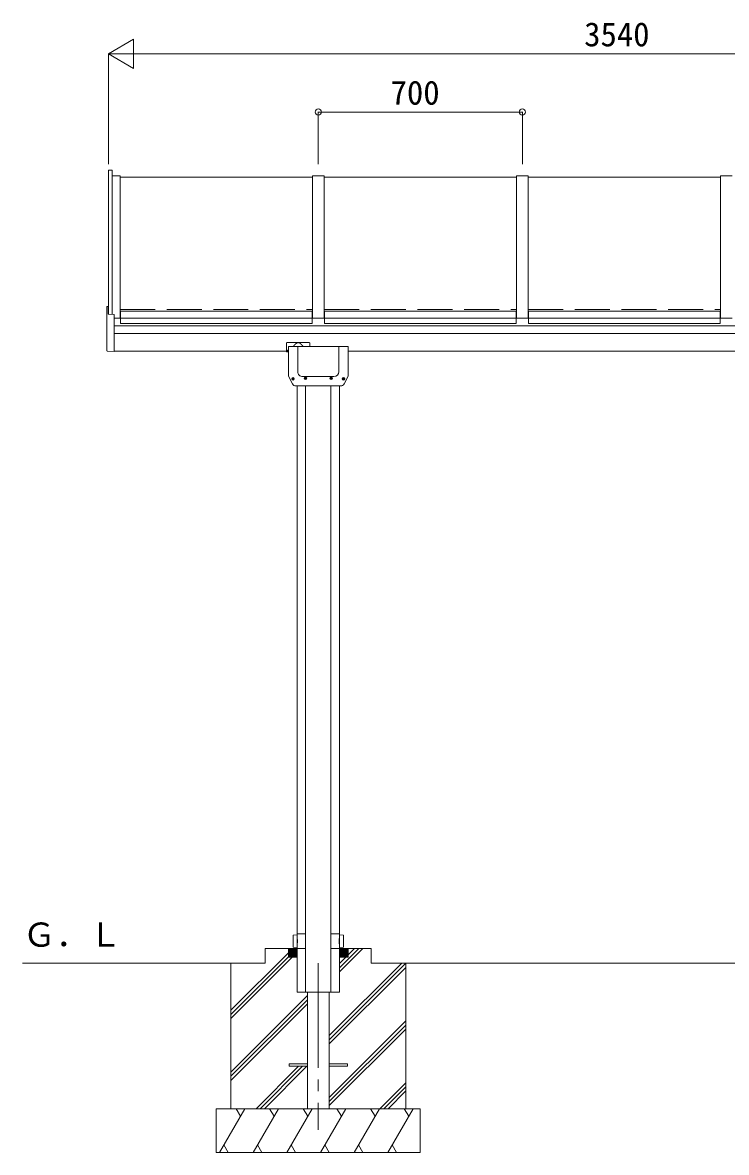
# Model space of a CAD drawing. Units: millimetres, scale not verified. Extents: x -9725 to 10350, y -7066 to 7244.
# Drawn here: x -235 to 2179, y -3323 to 555 of the extents above; entities that cross this region are included whole.
import ezdxf
from ezdxf.enums import TextEntityAlignment as Align

# ---------------------------------------------------------------- set-up
doc = ezdxf.new("R2010")
doc.units = ezdxf.units.MM
doc.header["$LTSCALE"] = 40
doc.linetypes.add('CHAIN2', pattern=[12, 9, -1, 1, -1])
doc.linetypes.add('DASHED3', pattern=[4, 3, -1])
doc.layers.add('0-2_YKK_ZWAK', color=4, linetype='Continuous', lineweight=9)
doc.layers.add('0-4_YKK_12', color=6, linetype='Continuous', lineweight=9)
doc.styles.add('ＭＳ ゴシック', font='')
doc.styles.get('ＭＳ ゴシック').set_extended_font_data('MS Gothic')

msp = doc.modelspace()

# ---------------------------------------------------------------- linework, layer by layer
at = {"layer": '0-2_YKK_ZWAK'}
for p, q in [((59.45, 47.58), (59.45, -445.91)), ((59.45, 47.58), (72.45, 47.58)), ((72.45, -446.59), (72.45, 47.58)), ((99.45, 29.18), (72.45, 29.18)), ((99.42, 24.18), (759.42, 24.18)), ((99.45, 29.18), (99.45, -460.25)), ((759.45, -460.25), (759.45, 29.18)), ((759.45, 29.18), (799.45, 29.18)), ((799.42, 24.18), (1459.42, 24.18)), ((799.45, -460.25), (799.45, 29.18)), ((1459.45, -460.25), (1459.45, 29.18)), ((1459.45, 29.18), (1499.45, 29.18)), ((1499.42, 24.18), (2159.42, 24.18)), ((1499.45, -460.25), (1499.45, 29.18)), ((2159.45, -460.25), (2159.45, 29.18)), ((2159.45, 29.18), (2199.45, 29.18)), ((54.47, -571.72), (54.47, -420.57)), ((58.47, -419.41), (55.42, -419.57)), ((58.47, -419.41), (58.47, -445.84)), ((79.47, -446.94), (58.47, -445.84)), ((99.4, -460.25), (79.45, -460.25)), ((79.47, -446.94), (79.47, -573.98)), ((99.4, -455.18), (100.4, -455.18)), ((99.4, -456.72), (100.4, -456.72)), ((100.45, -435.3), (100.45, -477.85)), ((100.45, -435.3), (758.45, -435.3)), ((100.45, -459.28), (758.45, -459.28)), ((758.4, -455.18), (759.4, -455.18)), ((758.4, -456.72), (759.4, -456.72)), ((758.45, -435.3), (758.45, -477.85)), ((759.45, -460.25), (799.45, -460.25)), ((799.45, -455.2), (800.45, -455.2)), ((799.45, -456.74), (800.45, -456.74)), ((800.45, -435.3), (800.45, -477.85)), ((800.45, -435.3), (1458.45, -435.3)), ((800.45, -459.28), (1458.45, -459.28)), ((1458.45, -435.3), (1458.45, -477.85)), ((1458.45, -455.2), (1459.45, -455.2)), ((1458.45, -456.74), (1459.45, -456.74)), ((1459.45, -460.25), (1499.45, -460.25)), ((1499.45, -455.2), (1500.45, -455.2)), ((1499.45, -456.74), (1500.45, -456.74)), ((1500.45, -435.3), (1500.45, -477.85)), ((1500.45, -435.3), (2158.45, -435.3)), ((1500.45, -459.28), (2158.45, -459.28)), ((2158.45, -435.3), (2158.45, -477.85)), ((2158.45, -455.2), (2159.45, -455.2)), ((2158.45, -456.74), (2159.45, -456.74)), ((2159.45, -460.25), (2199.45, -460.25)), ((3579.45, -486.13), (79.47, -486.13)), ((100.45, -477.85), (758.45, -477.85)), ((800.45, -477.85), (1458.45, -477.85)), ((1500.45, -477.85), (2158.45, -477.85)), ((79.47, -512.99), (3579.45, -512.99)), ((79.47, -573.98), (55.42, -572.72)), ((676.95, -573), (79.47, -573)), ((670.45, -545.63), (670.45, -575.01)), ((670.45, -575.01), (676.95, -575.01)), ((672.45, -543.63), (748.45, -543.63)), ((676.95, -557.5), (676.95, -659)), ((881.95, -557.5), (676.95, -557.5)), ((708.95, -643.68), (708.95, -557.5)), ((750.45, -545.63), (750.45, -557.5)), ((849.95, -643.68), (849.95, -557.5)), ((881.95, -557.5), (881.95, -659)), ((2776.95, -573), (881.95, -573)), ((691.17, -684.99), (676.95, -659)), ((867.73, -684.99), (881.95, -659)), ((691.63, -667.56), (690.75, -667.56)), ((694.27, -668.44), (695.15, -668.44)), ((702.9, -692.5), (855.95, -692.5)), ((706.95, -2573), (706.95, -691.5)), ((725.77, -660.5), (833.13, -660.5)), ((734.03, -665.56), (733.15, -665.56)), ((735.95, -2573), (735.95, -691.5)), ((736.67, -666.44), (737.55, -666.44)), ((822.23, -665.56), (821.35, -665.56)), ((822.95, -2623), (822.95, -692.5)), ((824.87, -666.44), (825.75, -666.44)), ((851.95, -2573), (851.95, -692.5)), ((864.63, -667.56), (863.75, -667.56)), ((867.27, -668.44), (868.15, -668.44)), ((693.45, -2577), (706.45, -2576.77)), ((693.45, -2577), (693.45, -2619)), ((706.45, -2573), (735.95, -2573)), ((706.45, -2573), (706.45, -2623)), ((735.95, -2573), (735.95, -2623)), ((852.45, -2573), (822.95, -2573)), ((822.95, -2573), (822.95, -2623)), ((852.45, -2573), (852.45, -2623)), ((865.45, -2577), (852.45, -2576.77)), ((865.45, -2577), (865.45, -2619)), ((597.55, -2623), (706.95, -2623)), ((597.55, -2623), (597.55, -2673)), ((676.95, -2623.3), (706.65, -2653)), ((676.95, -2624.71), (705.23, -2653)), ((676.95, -2626.13), (703.82, -2653)), ((676.95, -2627.54), (702.41, -2653)), ((676.95, -2628.95), (700.99, -2653)), ((676.95, -2630.37), (699.58, -2653)), ((676.95, -2631.78), (698.16, -2653)), ((676.95, -2633.2), (696.75, -2653)), ((676.95, -2634.61), (695.34, -2653)), ((676.95, -2636.03), (693.92, -2653)), ((678.06, -2623), (706.95, -2651.88)), ((679.48, -2623), (706.95, -2650.47)), ((680.89, -2623), (706.95, -2649.05)), ((682.31, -2623), (706.95, -2647.64)), ((683.72, -2623), (706.95, -2646.23)), ((685.13, -2623), (706.95, -2644.81)), ((686.55, -2623), (706.95, -2643.4)), ((687.96, -2623), (706.95, -2641.98)), ((689.38, -2623), (706.95, -2640.57)), ((690.79, -2623), (706.95, -2639.16)), ((692.21, -2623), (706.95, -2637.74)), ((693.45, -2619), (706.45, -2619.22)), ((693.62, -2623), (706.95, -2636.33)), ((695.03, -2623), (706.95, -2634.91)), ((696.45, -2623), (706.95, -2633.5)), ((697.86, -2623), (706.95, -2632.08)), ((699.28, -2623), (706.95, -2630.67)), ((700.69, -2623), (706.95, -2629.26)), ((702.1, -2623), (706.95, -2627.84)), ((703.52, -2623), (706.95, -2626.43)), ((704.93, -2623), (706.95, -2625.01)), ((706.35, -2623), (706.95, -2623.6)), ((735.95, -2623), (706.45, -2623)), ((706.95, -2673), (706.95, -2623)), ((735.95, -2673), (735.95, -2623)), ((822.95, -2673), (822.95, -2623)), ((822.95, -2623), (852.45, -2623)), ((851.95, -2673), (851.95, -2623)), ((961.35, -2623), (851.95, -2623)), ((879.42, -2623), (851.95, -2650.47)), ((878.01, -2623), (851.95, -2649.05)), ((876.6, -2623), (851.95, -2647.64)), ((875.18, -2623), (851.95, -2646.23)), ((873.77, -2623), (851.95, -2644.81)), ((872.35, -2623), (851.95, -2643.4)), ((880.84, -2623), (851.95, -2651.88)), ((851.95, -2674.98), (903.93, -2623)), ((851.95, -2689.12), (918.07, -2623)), ((851.95, -2703.26), (932.22, -2623)), ((870.94, -2623), (851.95, -2641.98)), ((869.52, -2623), (851.95, -2640.57)), ((868.11, -2623), (851.95, -2639.16)), ((866.7, -2623), (851.95, -2637.74)), ((865.28, -2623), (851.95, -2636.33)), ((863.87, -2623), (851.95, -2634.91)), ((862.45, -2623), (851.95, -2633.5)), ((861.04, -2623), (851.95, -2632.08)), ((859.62, -2623), (851.95, -2630.67)), ((858.21, -2623), (851.95, -2629.26)), ((856.8, -2623), (851.95, -2627.84)), ((855.38, -2623), (851.95, -2626.43)), ((853.97, -2623), (851.95, -2625.01)), ((852.55, -2623), (851.95, -2623.6)), ((881.95, -2623.3), (852.25, -2653)), ((865.45, -2619), (852.45, -2619.22)), ((881.95, -2624.71), (853.67, -2653)), ((881.95, -2626.13), (855.08, -2653)), ((881.95, -2627.54), (856.49, -2653)), ((881.95, -2628.95), (857.91, -2653)), ((881.95, -2630.37), (859.32, -2653)), ((881.95, -2631.78), (860.74, -2653)), ((881.95, -2633.2), (862.15, -2653)), ((881.95, -2634.61), (863.57, -2653)), ((881.95, -2636.03), (864.98, -2653)), ((961.35, -2623), (961.35, -2673)), ((-234.94, -2673), (597.55, -2673)), ((479.45, -2835.34), (676.95, -2637.84)), ((479.45, -2849.48), (675.94, -2653)), ((479.45, -2863.63), (690.08, -2653)), ((479.45, -2673), (479.45, -3173)), ((676.95, -2637.44), (692.51, -2653)), ((676.95, -2638.85), (691.09, -2653)), ((676.95, -2640.27), (689.68, -2653)), ((676.95, -2641.68), (688.26, -2653)), ((676.95, -2643.1), (686.85, -2653)), ((676.95, -2644.51), (685.44, -2653)), ((676.95, -2645.92), (684.02, -2653)), ((676.95, -2647.34), (682.61, -2653)), ((676.95, -2648.75), (681.19, -2653)), ((676.95, -2650.17), (679.78, -2653)), ((676.95, -2651.58), (678.36, -2653)), ((706.95, -2773), (706.95, -2673)), ((735.95, -2773), (735.95, -2673)), ((816.95, -2922.11), (1066.06, -2673)), ((816.95, -2936.25), (1080.21, -2673)), ((822.95, -2773), (822.95, -2673)), ((881.95, -2637.44), (866.39, -2653)), ((881.95, -2638.85), (867.81, -2653)), ((881.95, -2640.27), (869.22, -2653)), ((881.95, -2641.68), (870.64, -2653)), ((881.95, -2643.1), (872.05, -2653)), ((881.95, -2644.51), (873.47, -2653)), ((881.95, -2645.92), (874.88, -2653)), ((881.95, -2647.34), (876.29, -2653)), ((881.95, -2648.75), (877.71, -2653)), ((881.95, -2650.17), (879.12, -2653)), ((881.95, -2651.58), (880.54, -2653)), ((961.35, -2673), (2697.55, -2673)), ((1079.45, -3173), (1079.45, -2673)), ((816.95, -2950.39), (1079.45, -2687.89)), ((479.45, -3047.47), (741.95, -2784.98)), ((741.95, -2773), (741.95, -3173)), ((816.95, -2773), (816.95, -3173)), ((479.45, -3061.61), (741.95, -2799.12)), ((479.45, -3075.76), (741.95, -2813.26)), ((816.95, -3134.24), (1079.45, -2871.74)), ((816.95, -3148.38), (1079.45, -2885.88)), ((816.95, -3162.52), (1079.45, -2900.02)), ((741.95, -3018.5), (679.45, -3018.5)), ((679.45, -3018.5), (679.45, -3027.5)), ((879.45, -3018.5), (816.95, -3018.5)), ((879.45, -3018.5), (879.45, -3027.5)), ((566.06, -3173), (711.56, -3027.5)), ((580.2, -3173), (725.7, -3027.5)), ((594.34, -3173), (739.85, -3027.5)), ((741.95, -3027.5), (679.45, -3027.5)), ((879.45, -3027.5), (816.95, -3027.5)), ((990.32, -3173), (1079.45, -3083.87)), ((1004.47, -3173), (1079.45, -3098.01)), ((1018.61, -3173), (1079.45, -3112.15)), ((429.45, -3173), (1129.45, -3173)), ((429.45, -3173), (429.45, -3323)), ((440.53, -3322.99), (527.13, -3173)), ((512.13, -3198.98), (497.13, -3173)), ((556, -3322.99), (642.6, -3173)), ((627.6, -3198.98), (612.6, -3172.99)), ((671.47, -3322.99), (758.07, -3173)), ((743.07, -3198.98), (728.07, -3173)), ((816.95, -3173), (741.95, -3173)), ((786.94, -3323), (873.54, -3173)), ((858.54, -3198.98), (843.54, -3173)), ((902.41, -3323), (989.01, -3173)), ((974.01, -3198.98), (959.01, -3172.99)), ((1017.88, -3323), (1104.48, -3173)), ((1089.48, -3198.98), (1074.48, -3173)), ((1129.45, -3173), (1129.45, -3323)), ((1129.45, -3323), (429.45, -3323)), ((455.53, -3297.02), (470.52, -3322.99)), ((571, -3297.02), (585.99, -3322.99)), ((686.47, -3297.02), (701.46, -3322.99)), ((801.94, -3297.01), (816.94, -3323)), ((917.41, -3297.02), (932.41, -3323)), ((1032.88, -3297.02), (1047.88, -3323))]:
    msp.add_line(p, q, dxfattribs=at)
at = {"layer": '0-2_YKK_ZWAK', "linetype": 'DASHED3'}
for p, q in [((99.4, -430.03), (759.4, -430.03)), ((799.45, -430.05), (1459.45, -430.05)), ((1499.45, -430.05), (2159.45, -430.05))]:
    msp.add_line(p, q, dxfattribs=at)
at = {"layer": '0-2_YKK_ZWAK', "linetype": 'CHAIN2'}
msp.add_line((779.45, -2673), (779.45, -3244.98), dxfattribs=at)
at = {"layer": '0-2_YKK_ZWAK'}
for points in [[(693.4, -557.5), (693.44, -557.45), (693.48, -557.4), (693.51, -557.35), (693.55, -557.3), (693.59, -557.25), (693.63, -557.2), (693.66, -557.15), (693.7, -557.1), (693.74, -557.05), (693.78, -557), (693.81, -556.95), (693.85, -556.9), (693.89, -556.85), (693.93, -556.8), (694, -556.7), (694.07, -556.61), (694.15, -556.51), (694.22, -556.42), (694.29, -556.32), (694.37, -556.23), (694.44, -556.13), (694.51, -556.04), (694.59, -555.95), (694.66, -555.85), (694.74, -555.76), (694.81, -555.66), (694.88, -555.57), (694.96, -555.48), (695.04, -555.37), (695.12, -555.27), (695.21, -555.16), (695.29, -555.06), (695.37, -554.96), (695.46, -554.86), (695.54, -554.75), (695.63, -554.65), (695.71, -554.55), (695.79, -554.44), (695.88, -554.34)], [(695.88, -554.34), (695.96, -554.24), (696.05, -554.14), (696.13, -554.03), (696.23, -553.92), (696.32, -553.81), (696.42, -553.69), (696.52, -553.58), (696.61, -553.46), (696.71, -553.35), (696.81, -553.24), (696.9, -553.13), (697, -553.01), (697.1, -552.9), (697.2, -552.79), (697.29, -552.67), (697.39, -552.56), (697.49, -552.45), (697.6, -552.32), (697.71, -552.2), (697.83, -552.07), (697.94, -551.94), (698.05, -551.82), (698.17, -551.69), (698.28, -551.56), (698.4, -551.44), (698.51, -551.31), (698.63, -551.19), (698.74, -551.06), (698.86, -550.94), (698.98, -550.82), (699.09, -550.69), (699.23, -550.55), (699.37, -550.4), (699.51, -550.26), (699.65, -550.11), (699.79, -549.97), (699.93, -549.83), (700.07, -549.69), (700.21, -549.55)], [(700.21, -549.55), (700.35, -549.41), (700.5, -549.27), (700.64, -549.13), (700.78, -548.99), (700.93, -548.85), (701.07, -548.71), (701.25, -548.54), (701.43, -548.37), (701.62, -548.2), (701.8, -548.03), (701.99, -547.86), (702.18, -547.69), (702.36, -547.53), (702.56, -547.36), (702.75, -547.2), (702.94, -547.04), (703.14, -546.88), (703.34, -546.72), (703.54, -546.56), (703.74, -546.4), (704.17, -546.09), (704.61, -545.78), (705.06, -545.48), (705.52, -545.2), (705.99, -544.93), (706.46, -544.69), (706.95, -544.46), (707.44, -544.25), (707.93, -544.07), (708.43, -543.92), (708.93, -543.8), (709.44, -543.7), (709.94, -543.65), (710.45, -543.63), (710.96, -543.65), (711.46, -543.7), (711.97, -543.8), (712.47, -543.92), (712.97, -544.07)], [(712.97, -544.07), (713.46, -544.25), (713.95, -544.46), (714.44, -544.69), (714.91, -544.93), (715.38, -545.2), (715.84, -545.48), (716.29, -545.78), (716.73, -546.09), (717.16, -546.4), (717.36, -546.56), (717.56, -546.72), (717.76, -546.88), (717.96, -547.04), (718.15, -547.2), (718.35, -547.36), (718.54, -547.53), (718.73, -547.69), (718.91, -547.86), (719.1, -548.03), (719.28, -548.2), (719.47, -548.37), (719.65, -548.54), (719.83, -548.71), (719.98, -548.85), (720.12, -548.99), (720.26, -549.13), (720.41, -549.27), (720.55, -549.41), (720.69, -549.55), (720.83, -549.69), (720.97, -549.83), (721.11, -549.97), (721.25, -550.11), (721.39, -550.26), (721.53, -550.4), (721.67, -550.55), (721.81, -550.69), (721.93, -550.82), (722.04, -550.94)], [(722.04, -550.94), (722.16, -551.06), (722.27, -551.19), (722.39, -551.31), (722.5, -551.44), (722.62, -551.56), (722.73, -551.69), (722.85, -551.82), (722.96, -551.94), (723.07, -552.07), (723.19, -552.2), (723.3, -552.32), (723.41, -552.45), (723.51, -552.56), (723.61, -552.67), (723.71, -552.79), (723.8, -552.9), (723.9, -553.01), (724, -553.12), (724.1, -553.24), (724.19, -553.35), (724.29, -553.46), (724.39, -553.58), (724.48, -553.69), (724.58, -553.81), (724.67, -553.92), (724.77, -554.03), (724.85, -554.14), (724.94, -554.24), (725.02, -554.34), (725.11, -554.44), (725.19, -554.55), (725.28, -554.65), (725.36, -554.75), (725.44, -554.85), (725.53, -554.96), (725.61, -555.06), (725.69, -555.16), (725.78, -555.27), (725.86, -555.37)], [(725.86, -555.37), (725.94, -555.48), (726.02, -555.57), (726.09, -555.66), (726.17, -555.76), (726.24, -555.85), (726.31, -555.95), (726.39, -556.04), (726.46, -556.13), (726.54, -556.23), (726.61, -556.32), (726.68, -556.42), (726.76, -556.51), (726.83, -556.61), (726.9, -556.7), (726.97, -556.8), (727.01, -556.85), (727.05, -556.9), (727.09, -556.95), (727.12, -557), (727.16, -557.05), (727.2, -557.1), (727.24, -557.15), (727.27, -557.2), (727.31, -557.25), (727.35, -557.3), (727.39, -557.35), (727.42, -557.4), (727.46, -557.45), (727.5, -557.5)], [(690.75, -667.56), (690.75, -668.44), (691.63, -668.44)], [(693.39, -666.68), (693.39, -665.8), (692.51, -665.8), (692.51, -666.68)], [(692.51, -669.32), (692.51, -670.2), (693.39, -670.2), (693.39, -669.32)], [(695.15, -668.44), (695.15, -667.56), (694.27, -667.56)], [(733.15, -665.56), (733.15, -666.44), (734.03, -666.44)], [(735.79, -664.68), (735.79, -663.8), (734.91, -663.8), (734.91, -664.68)], [(734.91, -667.32), (734.91, -668.2), (735.79, -668.2), (735.79, -667.32)], [(737.55, -666.44), (737.55, -665.56), (736.67, -665.56)], [(821.35, -665.56), (821.35, -666.44), (822.23, -666.44)], [(823.99, -664.68), (823.99, -663.8), (823.11, -663.8), (823.11, -664.68)], [(823.11, -667.32), (823.11, -668.2), (823.99, -668.2), (823.99, -667.32)], [(825.75, -666.44), (825.75, -665.56), (824.87, -665.56)], [(863.75, -667.56), (863.75, -668.44), (864.63, -668.44)], [(866.39, -666.68), (866.39, -665.8), (865.51, -665.8), (865.51, -666.68)], [(865.51, -669.32), (865.51, -670.2), (866.39, -670.2), (866.39, -669.32)], [(868.15, -668.44), (868.15, -667.56), (867.27, -667.56)], [(706.45, -2579.02), (706.47, -2579.35), (706.49, -2579.68), (706.51, -2580.01), (706.53, -2580.35), (706.55, -2580.68), (706.57, -2581.01), (706.59, -2581.34), (706.61, -2581.67), (706.63, -2582.01), (706.65, -2582.34), (706.68, -2582.67), (706.71, -2583), (706.73, -2583.33), (706.76, -2583.67), (706.79, -2584.02), (706.82, -2584.37), (706.86, -2584.72), (706.89, -2585.07), (706.93, -2585.43), (706.97, -2585.78), (707, -2586.13), (707.04, -2586.48), (707.08, -2586.83), (707.11, -2587.19), (707.15, -2587.54), (707.18, -2587.89), (707.22, -2588.24), (707.25, -2588.59), (707.31, -2589.26), (707.36, -2589.93), (707.4, -2590.6), (707.45, -2591.27), (707.48, -2591.95), (707.52, -2592.62), (707.55, -2593.29), (707.58, -2593.96), (707.6, -2594.63), (707.63, -2595.31), (707.65, -2595.98)], [(707.65, -2595.98), (707.67, -2596.65), (707.69, -2597.32), (707.71, -2598)], [(851.25, -2595.98), (851.23, -2596.65), (851.21, -2597.32), (851.19, -2598)], [(852.45, -2579.02), (852.43, -2579.35), (852.41, -2579.68), (852.39, -2580.01), (852.37, -2580.35), (852.35, -2580.68), (852.33, -2581.01), (852.31, -2581.34), (852.29, -2581.67), (852.27, -2582.01), (852.25, -2582.34), (852.22, -2582.67), (852.2, -2583), (852.17, -2583.33), (852.14, -2583.67), (852.11, -2584.02), (852.08, -2584.37), (852.04, -2584.72), (852.01, -2585.07), (851.97, -2585.43), (851.93, -2585.78), (851.9, -2586.13), (851.86, -2586.48), (851.82, -2586.83), (851.79, -2587.19), (851.75, -2587.54), (851.72, -2587.89), (851.68, -2588.24), (851.65, -2588.59), (851.6, -2589.26), (851.54, -2589.93), (851.5, -2590.6), (851.46, -2591.27), (851.42, -2591.95), (851.38, -2592.62), (851.35, -2593.29), (851.32, -2593.96), (851.3, -2594.63), (851.28, -2595.31), (851.25, -2595.98)], [(676.95, -2623), (676.95, -2653), (706.95, -2653)], [(706.45, -2616.98), (706.47, -2616.64), (706.49, -2616.31), (706.51, -2615.98), (706.53, -2615.65), (706.55, -2615.31), (706.57, -2614.98), (706.59, -2614.65), (706.61, -2614.32), (706.63, -2613.99), (706.65, -2613.65), (706.68, -2613.32), (706.71, -2612.99), (706.73, -2612.66), (706.76, -2612.33), (706.79, -2611.97), (706.82, -2611.62), (706.86, -2611.27), (706.89, -2610.92), (706.93, -2610.57), (706.97, -2610.21), (707, -2609.86), (707.04, -2609.51), (707.08, -2609.16), (707.11, -2608.81), (707.15, -2608.45), (707.18, -2608.1), (707.22, -2607.75), (707.25, -2607.4), (707.31, -2606.73), (707.36, -2606.06), (707.4, -2605.39), (707.45, -2604.72), (707.48, -2604.05), (707.52, -2603.37), (707.55, -2602.7), (707.58, -2602.03), (707.6, -2601.36), (707.63, -2600.69), (707.65, -2600.01)], [(707.65, -2600.01), (707.67, -2599.34), (707.69, -2598.67), (707.71, -2598)], [(851.25, -2600.01), (851.23, -2599.34), (851.21, -2598.67), (851.19, -2598)], [(852.45, -2616.98), (852.43, -2616.64), (852.41, -2616.31), (852.39, -2615.98), (852.37, -2615.65), (852.35, -2615.31), (852.33, -2614.98), (852.31, -2614.65), (852.29, -2614.32), (852.27, -2613.99), (852.25, -2613.65), (852.22, -2613.32), (852.2, -2612.99), (852.17, -2612.66), (852.14, -2612.33), (852.11, -2611.97), (852.08, -2611.62), (852.04, -2611.27), (852.01, -2610.92), (851.97, -2610.57), (851.93, -2610.21), (851.9, -2609.86), (851.86, -2609.51), (851.82, -2609.16), (851.79, -2608.81), (851.75, -2608.45), (851.72, -2608.1), (851.68, -2607.75), (851.65, -2607.4), (851.6, -2606.73), (851.54, -2606.06), (851.5, -2605.39), (851.46, -2604.72), (851.42, -2604.05), (851.38, -2603.37), (851.35, -2602.7), (851.32, -2602.03), (851.3, -2601.36), (851.28, -2600.69), (851.25, -2600.01)], [(881.95, -2623), (881.95, -2653), (851.95, -2653)], [(706.95, -2773), (851.95, -2773), (851.95, -2673)]]:
    msp.add_lwpolyline(points, dxfattribs=at)
for centre, radius in [((692.95, -668), 4.25), ((692.95, -668), 4), ((735.35, -666), 4.25), ((735.35, -666), 4), ((823.55, -666), 4.25), ((823.55, -666), 4), ((865.95, -668), 4.25), ((865.95, -668), 4)]:
    msp.add_circle(centre, radius, dxfattribs=at)
for centre, radius, start, end in [((55.47, -420.57), 1, 92.9996, 179.9996), ((55.47, -571.72), 1, 179.9996, 266.9996), ((672.45, -545.63), 2, 90.0004, 180.0004), ((748.45, -545.63), 2, 0.0004, 90.0004), ((725.77, -643.68), 16.82, 179.99998, 270), ((833.13, -643.68), 16.82, 270, 0), ((702.95, -679.5), 13, 205, 269.77318), ((691.63, -666.68), 0.88, 270, 0), ((691.63, -669.32), 0.88, 0, 90), ((694.27, -666.68), 0.88, 180, 270), ((694.27, -669.32), 0.88, 90, 180), ((734.03, -664.68), 0.88, 270, 0), ((734.03, -667.32), 0.88, 0, 90), ((736.67, -664.68), 0.88, 180, 270), ((736.67, -667.32), 0.88, 90, 180), ((822.23, -664.68), 0.88, 270, 0), ((822.23, -667.32), 0.88, 0, 90), ((824.87, -664.68), 0.88, 180, 270), ((824.87, -667.32), 0.88, 90, 180), ((855.95, -679.5), 13, 270, 335), ((864.63, -666.68), 0.88, 270, 0), ((864.63, -669.32), 0.88, 0, 90), ((867.27, -666.68), 0.88, 180, 270), ((867.27, -669.32), 0.88, 90, 180)]:
    msp.add_arc(centre, radius, start, end, dxfattribs=at)
for centre, start_param, end_param in [((679.45, -570.86), 5.1500107, 6.3582766), ((679.45, -571.3), 6.208094, 7.4163599), ((679.45, -571.3), 5.1500107, 6.208094)]:
    msp.add_ellipse(centre, major_axis=(-5.9, 0), ratio=0.500011, start_param=start_param, end_param=end_param, dxfattribs=at)
at = {"layer": '0-4_YKK_12'}
for p, q in [((59.45, 447.58), (146.05, 497.58)), ((146.05, 397.58), (146.05, 497.58)), ((59.45, 68.58), (59.45, 448.58)), ((59.45, 447.58), (146.05, 397.58)), ((59.45, 447.58), (232.65, 447.58)), ((3499.45, 447.58), (159.45, 447.58)), ((779.45, 68.58), (779.45, 248.58)), ((1479.45, 247.58), (779.45, 247.58)), ((1479.45, 68.58), (1479.45, 248.58))]:
    msp.add_line(p, q, dxfattribs=at)
for centre in [(779.45, 247.58), (1479.45, 247.58)]:
    msp.add_circle(centre, 10.62, dxfattribs=at)

# ---------------------------------------------------------------- texts
at = {"layer": '0-2_YKK_ZWAK', "style": 'ＭＳ ゴシック'}
msp.add_text('Ｇ．Ｌ', height=83.09, dxfattribs=at).set_placement((-234.15, -2642), align=Align.BOTTOM_LEFT)
at = {"layer": '0-4_YKK_12', "style": 'ＭＳ ゴシック'}
for s, p in [('3540', (1691.45, 448.38)), ('700', (1027.45, 248.18))]:
    msp.add_text(s, height=82.48, dxfattribs=at).set_placement(p, align=Align.BOTTOM_LEFT)

doc.saveas('drawing.dxf')
